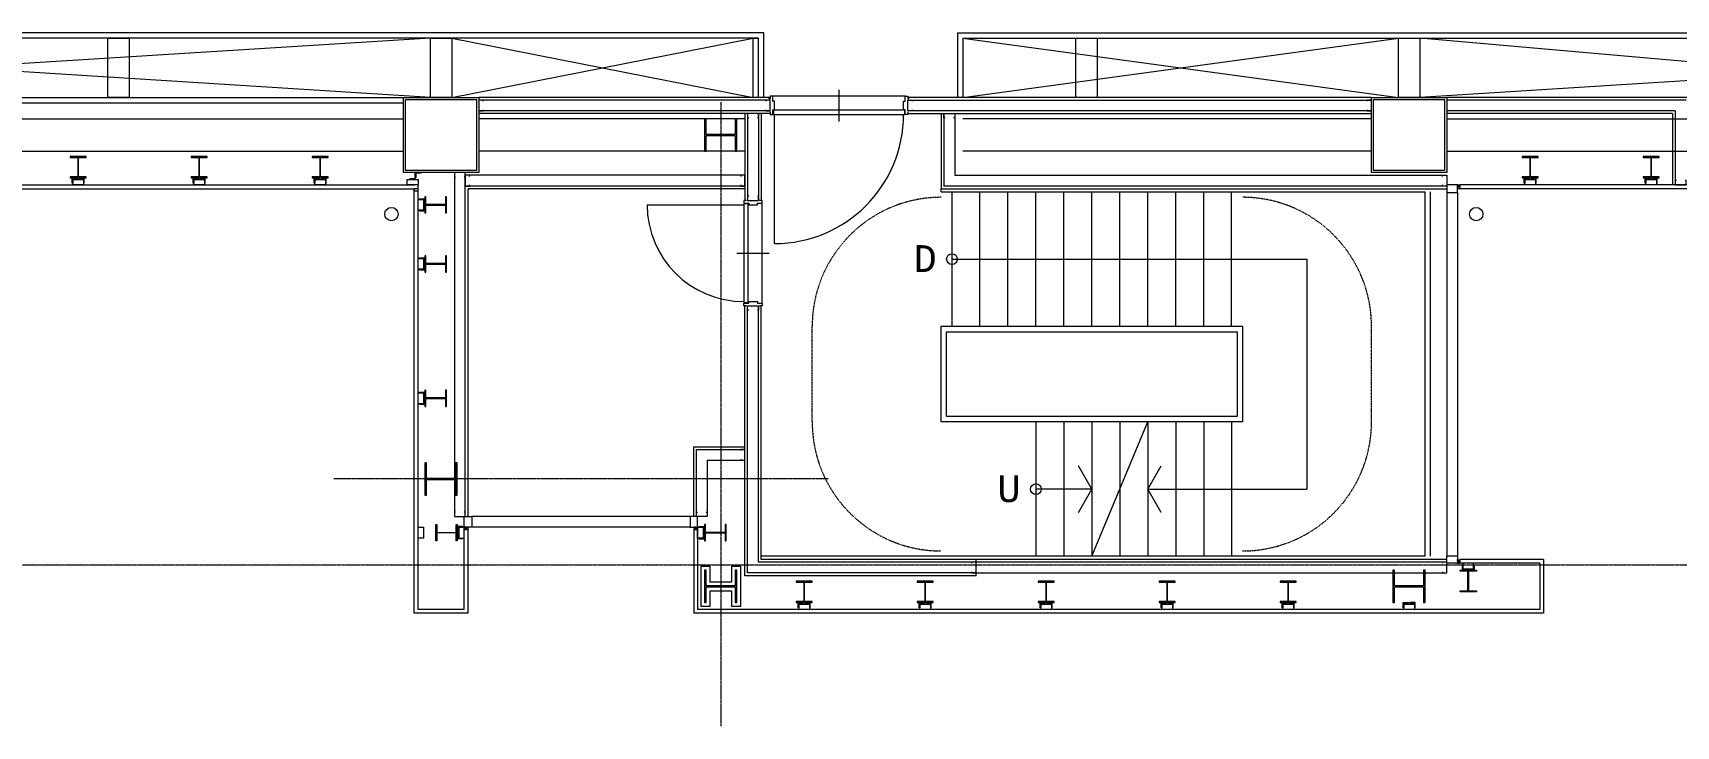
# Model space of a CAD drawing. Extents: x 225000 to 2157367, y 208400 to 840900.
# Drawn here: x 459130 to 474408, y 375702 to 382152 of the extents above; entities that cross this region are included whole.
import ezdxf
from ezdxf.enums import TextEntityAlignment as Align

# ---------------------------------------------------------------- set-up
doc = ezdxf.new("R2010")
doc.units = 0
doc.header["$LTSCALE"] = 10
doc.linetypes.add('Data Center Layout_L20$0$CENTER', pattern=[2, 1.25, -0.25, 0.25, -0.25])
doc.linetypes.add('Data Center Layout_L20$0$HIDDENK2', pattern=[0.5, 0.25, -0.25])
for name, color, linetype, lineweight in [('Data Center Layout_L20$0$ARC', 252, 'Continuous', 0), ('Data Center Layout_L20$0$K-SIN', 252, 'Data Center Layout_L20$0$CENTER', 9), ('Data Center Layout_L20$0$SUGATA3', 252, 'Continuous', 0)]:
    doc.layers.add(name, color=color, linetype=linetype, lineweight=lineweight)
doc.styles.add('Data Center Layout_L20$0$ATS', font='monotxt', dxfattribs={"bigfont": 'BIGFONT'})

# ---------------------------------------------------------------- blocks, each defined once
blk = doc.blocks.new('Data Center Layout_L20')
at = {"layer": 'Data Center Layout_L20$0$ARC'}
for p, q in [((465925.59, 182152.31), (447925.59, 182152.31)), ((465925.59, 181552.31), (465925.59, 182152.31)), ((467725.59, 182152.31), (467725.59, 181552.31)), ((467725.59, 182152.31), (489275.59, 182152.31)), ((465875.59, 182102.31), (447975.59, 182102.31)), ((462825.59, 181552.31), (454025.59, 182102.31)), ((462825.59, 182102.31), (454025.59, 181552.31)), ((463025.59, 181552.31), (465825.59, 182102.31)), ((463025.59, 182102.31), (465825.59, 181552.31)), ((465875.59, 181552.31), (465875.59, 182102.31)), ((467775.59, 182102.31), (467775.59, 181552.31)), ((467775.59, 182102.31), (489325.59, 182102.31)), ((467775.59, 182102.31), (471825.59, 181552.31)), ((467775.59, 181552.31), (471825.59, 182102.31)), ((480575.59, 181352.31), (472025.59, 182102.31)), ((480825.59, 182102.31), (472025.59, 181552.31)), ((465985.59, 181552.31), (463275.59, 181552.31)), ((465985.59, 181527.31), (463275.59, 181527.31)), ((467240.59, 181562.31), (466010.59, 181562.31)), ((471575.59, 181552.31), (467265.59, 181552.31)), ((467265.59, 181527.31), (471575.59, 181527.31)), ((474525.59, 181552.31), (472275.59, 181552.31)), ((474500.59, 181527.31), (472275.59, 181527.31)), ((454275.59, 181502.31), (462575.59, 181502.31)), ((465985.59, 181427.31), (463275.59, 181427.31)), ((465985.59, 181402.31), (463275.59, 181402.31)), ((465750.59, 181402.31), (465750.59, 180592.31)), ((465775.59, 181402.31), (465775.59, 180592.31)), ((465875.59, 181402.31), (465875.59, 180592.31)), ((465900.59, 181402.31), (465900.59, 180592.31)), ((471575.59, 181427.31), (467265.59, 181427.31)), ((467265.59, 181402.31), (471575.59, 181402.31)), ((467575.59, 181402.31), (467575.59, 180702.31)), ((467600.59, 181402.31), (467600.59, 180727.31)), ((474400.59, 181427.31), (472275.59, 181427.31)), ((474375.59, 181402.31), (472275.59, 181402.31)), ((474375.59, 181402.31), (474375.59, 180737.31)), ((474400.59, 181427.31), (474400.59, 180737.31)), ((454275.59, 181352.31), (462575.59, 181352.31)), ((465750.59, 181352.31), (463275.59, 181352.31)), ((471575.59, 181352.31), (467775.59, 181352.31)), ((472275.59, 181352.31), (480575.59, 181352.31)), ((454275.59, 181052.31), (462575.59, 181052.31)), ((465750.59, 181052.31), (463275.59, 181052.31)), ((471575.59, 181052.31), (467775.59, 181052.31)), ((472275.59, 181052.31), (480575.59, 181052.31)), ((463150.59, 177652.31), (463150.59, 180852.31)), ((441970.59, 180702.31), (462675.59, 180702.31)), ((441990.59, 180737.31), (462675.59, 180737.31)), ((462675.59, 176752.31), (462675.59, 180702.31)), ((462710.59, 176787.31), (462710.59, 180737.31)), ((465750.59, 180727.31), (463150.59, 180727.31)), ((465750.59, 180702.31), (463175.59, 180702.31)), ((463175.59, 177652.31), (463175.59, 180702.31)), ((467575.59, 180702.31), (472275.59, 180702.31)), ((472275.59, 180727.31), (467600.59, 180727.31)), ((472125.59, 177282.31), (472125.59, 180672.31)), ((472275.59, 180667.31), (472275.59, 177287.31)), ((472375.59, 180702.31), (472375.59, 180737.31)), ((472375.59, 180667.31), (472375.59, 177287.31)), ((499925.59, 180737.31), (472395.59, 180737.31)), ((472395.59, 180702.31), (472395.59, 180737.31)), ((499925.59, 180702.31), (472395.59, 180702.31)), ((465910.59, 179637.31), (465910.59, 180567.31)), ((465750.59, 177102.31), (465750.59, 179612.31)), ((465775.59, 177127.31), (465775.59, 179612.31)), ((465875.59, 177227.31), (465875.59, 179612.31)), ((465900.59, 177252.31), (465900.59, 179612.31)), ((465275.59, 178302.31), (465750.59, 178302.31)), ((465275.59, 177652.31), (465275.59, 178302.31)), ((465300.59, 178277.31), (465750.59, 178277.31)), ((465300.59, 177652.31), (465300.59, 178277.31)), ((463175.59, 177552.31), (463140.59, 177552.31)), ((465240.59, 177652.31), (463210.59, 177652.31)), ((465240.59, 177552.31), (463210.59, 177552.31)), ((465275.59, 177552.31), (465310.59, 177552.31)), ((463175.59, 177532.31), (463140.59, 177532.31)), ((463140.59, 176787.31), (463140.59, 177532.31)), ((463175.59, 176752.31), (463175.59, 177532.31)), ((465275.59, 177532.31), (465310.59, 177532.31)), ((465275.59, 177532.31), (465275.59, 176752.31)), ((465310.59, 177532.31), (465310.59, 176787.31)), ((472275.59, 177252.31), (465900.59, 177252.31)), ((467900.59, 177102.31), (467900.59, 177252.31)), ((472375.59, 177252.31), (472375.59, 177217.31)), ((473175.59, 177252.31), (472395.59, 177252.31)), ((472395.59, 177252.31), (472395.59, 177217.31)), ((473175.59, 177252.31), (473175.59, 176752.31)), ((467900.59, 177102.31), (465750.59, 177102.31)), ((467900.59, 177127.31), (465775.59, 177127.31)), ((472275.59, 177227.31), (465875.59, 177227.31)), ((473140.59, 177217.31), (472395.59, 177217.31)), ((473140.59, 177217.31), (473140.59, 176787.31)), ((463140.59, 176787.31), (462710.59, 176787.31)), ((473140.59, 176787.31), (465310.59, 176787.31)), ((463175.59, 176752.31), (462675.59, 176752.31)), ((473175.59, 176752.31), (465275.59, 176752.31))]:
    blk.add_line(p, q, dxfattribs=at)
at = {"layer": 'Data Center Layout_L20$0$ARC', "linetype": 'Continuous'}
for p, q in [((454275.59, 181552.31), (462575.59, 181552.31)), ((466625.59, 181327.31), (466625.59, 181623.31)), ((466025.59, 180192.31), (466025.59, 181392.31)), ((464840.59, 180552.31), (465740.59, 180552.31)), ((465675.59, 180102.31), (465975.59, 180102.31))]:
    blk.add_line(p, q, dxfattribs=at)
at = {"layer": 'Data Center Layout_L20$0$ARC'}
for points in [[(459825.59, 182102.31), (460025.59, 182102.31), (460025.59, 181552.31), (459825.59, 181552.31)], [(462825.59, 182102.31), (463025.59, 182102.31), (463025.59, 181552.31), (462825.59, 181552.31)], [(468825.59, 182102.31), (469025.59, 182102.31), (469025.59, 181552.31), (468825.59, 181552.31)], [(471825.59, 182102.31), (472025.59, 182102.31), (472025.59, 181552.31), (471825.59, 181552.31)], [(462575.59, 180852.31), (462575.59, 181552.31), (463275.59, 181552.31), (463275.59, 180852.31)], [(462595.59, 180872.31), (462595.59, 181532.31), (463255.59, 181532.31), (463255.59, 180872.31)], [(471575.59, 180852.31), (471575.59, 181552.31), (472275.59, 181552.31), (472275.59, 180852.31)], [(471595.59, 180872.31), (471595.59, 181532.31), (472255.59, 181532.31), (472255.59, 180872.31)], [(466015.59, 181392.31), (467235.59, 181392.31), (467235.59, 181432.31), (466015.59, 181432.31)], [(465675.59, 181052.31), (465675.59, 181352.31), (465660.59, 181352.31), (465660.59, 181207.31), (465390.59, 181207.31), (465390.59, 181352.31), (465375.59, 181352.31), (465375.59, 181052.31), (465390.59, 181052.31), (465390.59, 181197.31), (465660.59, 181197.31), (465660.59, 181052.31)], [(459475.59, 180802.31), (459625.59, 180802.31), (459625.59, 180811.31), (459553.59, 180811.31), (459553.59, 180993.31), (459625.59, 180993.31), (459625.59, 181002.31), (459475.59, 181002.31), (459475.59, 180993.31), (459547.59, 180993.31), (459547.59, 180811.31), (459475.59, 180811.31)], [(460600.59, 180802.31), (460750.59, 180802.31), (460750.59, 180811.31), (460678.59, 180811.31), (460678.59, 180993.31), (460750.59, 180993.31), (460750.59, 181002.31), (460600.59, 181002.31), (460600.59, 180993.31), (460672.59, 180993.31), (460672.59, 180811.31), (460600.59, 180811.31)], [(461725.59, 180802.31), (461875.59, 180802.31), (461875.59, 180811.31), (461803.59, 180811.31), (461803.59, 180993.31), (461875.59, 180993.31), (461875.59, 181002.31), (461725.59, 181002.31), (461725.59, 180993.31), (461797.59, 180993.31), (461797.59, 180811.31), (461725.59, 180811.31)], [(472975.59, 180802.31), (473125.59, 180802.31), (473125.59, 180811.31), (473053.59, 180811.31), (473053.59, 180993.31), (473125.59, 180993.31), (473125.59, 181002.31), (472975.59, 181002.31), (472975.59, 180993.31), (473047.59, 180993.31), (473047.59, 180811.31), (472975.59, 180811.31)], [(474100.59, 180802.31), (474250.59, 180802.31), (474250.59, 180811.31), (474178.59, 180811.31), (474178.59, 180993.31), (474250.59, 180993.31), (474250.59, 181002.31), (474100.59, 181002.31), (474100.59, 180993.31), (474172.59, 180993.31), (474172.59, 180811.31), (474100.59, 180811.31)], [(459494.59, 180752.31), (459494.59, 180802.31), (459544.59, 180802.31), (459544.59, 180796.31), (459500.59, 180796.31), (459500.59, 180752.31)], [(459500.59, 180787.31), (459600.59, 180787.31), (459600.59, 180737.31), (459500.59, 180737.31)], [(459606.59, 180752.31), (459606.59, 180802.31), (459556.59, 180802.31), (459556.59, 180796.31), (459600.59, 180796.31), (459600.59, 180752.31)], [(460619.59, 180752.31), (460619.59, 180802.31), (460669.59, 180802.31), (460669.59, 180796.31), (460625.59, 180796.31), (460625.59, 180752.31)], [(460625.59, 180787.31), (460725.59, 180787.31), (460725.59, 180737.31), (460625.59, 180737.31)], [(460731.59, 180752.31), (460731.59, 180802.31), (460681.59, 180802.31), (460681.59, 180796.31), (460725.59, 180796.31), (460725.59, 180752.31)], [(461744.59, 180752.31), (461744.59, 180802.31), (461794.59, 180802.31), (461794.59, 180796.31), (461750.59, 180796.31), (461750.59, 180752.31)], [(461750.59, 180787.31), (461850.59, 180787.31), (461850.59, 180737.31), (461750.59, 180737.31)], [(461856.59, 180752.31), (461856.59, 180802.31), (461806.59, 180802.31), (461806.59, 180796.31), (461850.59, 180796.31), (461850.59, 180752.31)], [(462610.59, 180787.31), (462710.59, 180787.31), (462710.59, 180737.31), (462610.59, 180737.31)], [(462635.59, 180787.31), (462685.59, 180787.31), (462685.59, 180837.31), (462679.59, 180837.31), (462679.59, 180793.31), (462635.59, 180793.31)], [(462685.59, 180802.31), (462685.59, 180852.31), (462735.59, 180852.31), (462735.59, 180846.31), (462691.59, 180846.31), (462691.59, 180802.31)], [(472994.59, 180752.31), (472994.59, 180802.31), (473044.59, 180802.31), (473044.59, 180796.31), (473000.59, 180796.31), (473000.59, 180752.31)], [(473000.59, 180787.31), (473100.59, 180787.31), (473100.59, 180737.31), (473000.59, 180737.31)], [(473106.59, 180752.31), (473106.59, 180802.31), (473056.59, 180802.31), (473056.59, 180796.31), (473100.59, 180796.31), (473100.59, 180752.31)], [(474119.59, 180752.31), (474119.59, 180802.31), (474169.59, 180802.31), (474169.59, 180796.31), (474125.59, 180796.31), (474125.59, 180752.31)], [(474125.59, 180787.31), (474225.59, 180787.31), (474225.59, 180737.31), (474125.59, 180737.31)], [(474231.59, 180752.31), (474231.59, 180802.31), (474181.59, 180802.31), (474181.59, 180796.31), (474225.59, 180796.31), (474225.59, 180752.31)], [(462675.59, 180702.31), (462675.59, 180682.31), (462710.59, 180682.31), (462710.59, 180702.31)], [(462760.59, 180602.31), (462760.59, 180502.31), (462710.59, 180502.31), (462710.59, 180602.31)], [(462725.59, 180608.31), (462775.59, 180608.31), (462775.59, 180558.31), (462769.59, 180558.31), (462769.59, 180602.31), (462725.59, 180602.31)], [(462775.59, 180627.31), (462775.59, 180477.31), (462784.59, 180477.31), (462784.59, 180549.31), (462966.59, 180549.31), (462966.59, 180477.31), (462975.59, 180477.31), (462975.59, 180627.31), (462966.59, 180627.31), (462966.59, 180555.31), (462784.59, 180555.31), (462784.59, 180627.31)], [(472275.59, 180667.31), (472375.59, 180667.31), (472375.59, 180737.31), (472275.59, 180737.31)], [(462725.59, 180496.31), (462775.59, 180496.31), (462775.59, 180546.31), (462769.59, 180546.31), (462769.59, 180502.31), (462725.59, 180502.31)], [(465740.59, 180562.31), (465740.59, 179642.31), (465780.59, 179642.31), (465780.59, 180562.31)], [(462760.59, 180052.31), (462760.59, 179952.31), (462710.59, 179952.31), (462710.59, 180052.31)], [(462725.59, 180058.31), (462775.59, 180058.31), (462775.59, 180008.31), (462769.59, 180008.31), (462769.59, 180052.31), (462725.59, 180052.31)], [(462725.59, 179946.31), (462775.59, 179946.31), (462775.59, 179996.31), (462769.59, 179996.31), (462769.59, 179952.31), (462725.59, 179952.31)], [(462775.59, 180077.31), (462775.59, 179927.31), (462784.59, 179927.31), (462784.59, 179999.31), (462966.59, 179999.31), (462966.59, 179927.31), (462975.59, 179927.31), (462975.59, 180077.31), (462966.59, 180077.31), (462966.59, 180005.31), (462784.59, 180005.31), (462784.59, 180077.31)], [(470325.59, 179372.31), (470325.59, 178582.31), (467625.59, 178582.31), (467625.59, 179372.31)], [(462760.59, 178802.31), (462760.59, 178702.31), (462710.59, 178702.31), (462710.59, 178802.31)], [(462725.59, 178808.31), (462775.59, 178808.31), (462775.59, 178758.31), (462769.59, 178758.31), (462769.59, 178802.31), (462725.59, 178802.31)], [(462775.59, 178827.31), (462775.59, 178677.31), (462784.59, 178677.31), (462784.59, 178749.31), (462966.59, 178749.31), (462966.59, 178677.31), (462975.59, 178677.31), (462975.59, 178827.31), (462966.59, 178827.31), (462966.59, 178755.31), (462784.59, 178755.31), (462784.59, 178827.31)], [(462725.59, 178696.31), (462775.59, 178696.31), (462775.59, 178746.31), (462769.59, 178746.31), (462769.59, 178702.31), (462725.59, 178702.31)], [(463075.59, 177852.31), (463075.59, 178152.31), (463060.59, 178152.31), (463060.59, 178007.31), (462790.59, 178007.31), (462790.59, 178152.31), (462775.59, 178152.31), (462775.59, 177852.31), (462790.59, 177852.31), (462790.59, 177997.31), (463060.59, 177997.31), (463060.59, 177852.31)], [(462760.59, 177552.31), (462760.59, 177452.31), (462710.59, 177452.31), (462710.59, 177552.31)], [(463075.59, 177577.31), (463075.59, 177427.31), (463066.59, 177427.31), (463066.59, 177499.31), (462884.59, 177499.31), (462884.59, 177427.31), (462875.59, 177427.31), (462875.59, 177577.31), (462884.59, 177577.31), (462884.59, 177505.31), (463066.59, 177505.31), (463066.59, 177577.31)], [(463125.59, 177558.31), (463075.59, 177558.31), (463075.59, 177508.31), (463081.59, 177508.31), (463081.59, 177552.31), (463125.59, 177552.31)], [(463090.59, 177552.31), (463090.59, 177452.31), (463140.59, 177452.31), (463140.59, 177552.31)], [(463210.59, 177652.31), (463210.59, 177552.31), (463140.59, 177552.31), (463140.59, 177652.31)], [(465240.59, 177652.31), (465240.59, 177552.31), (465310.59, 177552.31), (465310.59, 177652.31)], [(465360.59, 177552.31), (465360.59, 177452.31), (465310.59, 177452.31), (465310.59, 177552.31)], [(465325.59, 177558.31), (465375.59, 177558.31), (465375.59, 177508.31), (465369.59, 177508.31), (465369.59, 177552.31), (465325.59, 177552.31)], [(465375.59, 177577.31), (465375.59, 177427.31), (465384.59, 177427.31), (465384.59, 177499.31), (465566.59, 177499.31), (465566.59, 177427.31), (465575.59, 177427.31), (465575.59, 177577.31), (465566.59, 177577.31), (465566.59, 177505.31), (465384.59, 177505.31), (465384.59, 177577.31)], [(463125.59, 177446.31), (463075.59, 177446.31), (463075.59, 177496.31), (463081.59, 177496.31), (463081.59, 177452.31), (463125.59, 177452.31)], [(465325.59, 177446.31), (465375.59, 177446.31), (465375.59, 177496.31), (465369.59, 177496.31), (465369.59, 177452.31), (465325.59, 177452.31)], [(472275.59, 177287.31), (472375.59, 177287.31), (472375.59, 177217.31), (472275.59, 177217.31)], [(465710.59, 176817.31), (465710.59, 177187.31), (465625.59, 177187.31), (465625.59, 177042.31), (465425.59, 177042.31), (465425.59, 177187.31), (465340.59, 177187.31), (465340.59, 176817.31), (465425.59, 176817.31), (465425.59, 176962.31), (465625.59, 176962.31), (465625.59, 176817.31)], [(465675.59, 176852.31), (465675.59, 177152.31), (465660.59, 177152.31), (465660.59, 177007.31), (465390.59, 177007.31), (465390.59, 177152.31), (465375.59, 177152.31), (465375.59, 176852.31), (465390.59, 176852.31), (465390.59, 176997.31), (465660.59, 176997.31), (465660.59, 176852.31)], [(472075.59, 176852.31), (472075.59, 177152.31), (472060.59, 177152.31), (472060.59, 177007.31), (471790.59, 177007.31), (471790.59, 177152.31), (471775.59, 177152.31), (471775.59, 176852.31), (471790.59, 176852.31), (471790.59, 176997.31), (472060.59, 176997.31), (472060.59, 176852.31)], [(472400.59, 177152.31), (472550.59, 177152.31), (472550.59, 177143.31), (472478.59, 177143.31), (472478.59, 176961.31), (472550.59, 176961.31), (472550.59, 176952.31), (472400.59, 176952.31), (472400.59, 176961.31), (472472.59, 176961.31), (472472.59, 177143.31), (472400.59, 177143.31)], [(472419.59, 177202.31), (472419.59, 177152.31), (472469.59, 177152.31), (472469.59, 177158.31), (472425.59, 177158.31), (472425.59, 177202.31)], [(472425.59, 177167.31), (472525.59, 177167.31), (472525.59, 177217.31), (472425.59, 177217.31)], [(472531.59, 177202.31), (472531.59, 177152.31), (472481.59, 177152.31), (472481.59, 177158.31), (472525.59, 177158.31), (472525.59, 177202.31)], [(466225.59, 176852.31), (466375.59, 176852.31), (466375.59, 176861.31), (466303.59, 176861.31), (466303.59, 177043.31), (466375.59, 177043.31), (466375.59, 177052.31), (466225.59, 177052.31), (466225.59, 177043.31), (466297.59, 177043.31), (466297.59, 176861.31), (466225.59, 176861.31)], [(467350.59, 176852.31), (467500.59, 176852.31), (467500.59, 176861.31), (467428.59, 176861.31), (467428.59, 177043.31), (467500.59, 177043.31), (467500.59, 177052.31), (467350.59, 177052.31), (467350.59, 177043.31), (467422.59, 177043.31), (467422.59, 176861.31), (467350.59, 176861.31)], [(468475.59, 176852.31), (468625.59, 176852.31), (468625.59, 176861.31), (468553.59, 176861.31), (468553.59, 177043.31), (468625.59, 177043.31), (468625.59, 177052.31), (468475.59, 177052.31), (468475.59, 177043.31), (468547.59, 177043.31), (468547.59, 176861.31), (468475.59, 176861.31)], [(469600.59, 176852.31), (469750.59, 176852.31), (469750.59, 176861.31), (469678.59, 176861.31), (469678.59, 177043.31), (469750.59, 177043.31), (469750.59, 177052.31), (469600.59, 177052.31), (469600.59, 177043.31), (469672.59, 177043.31), (469672.59, 176861.31), (469600.59, 176861.31)], [(470725.59, 176852.31), (470875.59, 176852.31), (470875.59, 176861.31), (470803.59, 176861.31), (470803.59, 177043.31), (470875.59, 177043.31), (470875.59, 177052.31), (470725.59, 177052.31), (470725.59, 177043.31), (470797.59, 177043.31), (470797.59, 176861.31), (470725.59, 176861.31)], [(466244.59, 176802.31), (466244.59, 176852.31), (466294.59, 176852.31), (466294.59, 176846.31), (466250.59, 176846.31), (466250.59, 176802.31)], [(466250.59, 176837.31), (466350.59, 176837.31), (466350.59, 176787.31), (466250.59, 176787.31)], [(466356.59, 176802.31), (466356.59, 176852.31), (466306.59, 176852.31), (466306.59, 176846.31), (466350.59, 176846.31), (466350.59, 176802.31)], [(467369.59, 176802.31), (467369.59, 176852.31), (467419.59, 176852.31), (467419.59, 176846.31), (467375.59, 176846.31), (467375.59, 176802.31)], [(467375.59, 176837.31), (467475.59, 176837.31), (467475.59, 176787.31), (467375.59, 176787.31)], [(467481.59, 176802.31), (467481.59, 176852.31), (467431.59, 176852.31), (467431.59, 176846.31), (467475.59, 176846.31), (467475.59, 176802.31)], [(468494.59, 176802.31), (468494.59, 176852.31), (468544.59, 176852.31), (468544.59, 176846.31), (468500.59, 176846.31), (468500.59, 176802.31)], [(468500.59, 176837.31), (468600.59, 176837.31), (468600.59, 176787.31), (468500.59, 176787.31)], [(468606.59, 176802.31), (468606.59, 176852.31), (468556.59, 176852.31), (468556.59, 176846.31), (468600.59, 176846.31), (468600.59, 176802.31)], [(469619.59, 176802.31), (469619.59, 176852.31), (469669.59, 176852.31), (469669.59, 176846.31), (469625.59, 176846.31), (469625.59, 176802.31)], [(469625.59, 176837.31), (469725.59, 176837.31), (469725.59, 176787.31), (469625.59, 176787.31)], [(469731.59, 176802.31), (469731.59, 176852.31), (469681.59, 176852.31), (469681.59, 176846.31), (469725.59, 176846.31), (469725.59, 176802.31)], [(470744.59, 176802.31), (470744.59, 176852.31), (470794.59, 176852.31), (470794.59, 176846.31), (470750.59, 176846.31), (470750.59, 176802.31)], [(470750.59, 176837.31), (470850.59, 176837.31), (470850.59, 176787.31), (470750.59, 176787.31)], [(470856.59, 176802.31), (470856.59, 176852.31), (470806.59, 176852.31), (470806.59, 176846.31), (470850.59, 176846.31), (470850.59, 176802.31)], [(471869.59, 176802.31), (471869.59, 176852.31), (471919.59, 176852.31), (471919.59, 176846.31), (471875.59, 176846.31), (471875.59, 176802.31)], [(471875.59, 176837.31), (471975.59, 176837.31), (471975.59, 176787.31), (471875.59, 176787.31)], [(471981.59, 176802.31), (471981.59, 176852.31), (471931.59, 176852.31), (471931.59, 176846.31), (471975.59, 176846.31), (471975.59, 176802.31)]]:
    blk.add_lwpolyline(points, close=True, dxfattribs=at)
for points in [[(465875.59, 181552.31), (465825.59, 181552.31), (465825.59, 182102.31), (465875.59, 182102.31)], [(463315.59, 181517.31), (463315.59, 181527.31), (463275.59, 181527.31), (463275.59, 181427.31), (463315.59, 181427.31), (463315.59, 181437.31)], [(465945.59, 181437.31), (465945.59, 181427.31), (465985.59, 181427.31), (465985.59, 181527.31), (465945.59, 181527.31), (465945.59, 181517.31)], [(465985.59, 181417.31), (465985.59, 181392.31), (466010.59, 181392.31), (466010.59, 181437.31), (466025.59, 181437.31), (466025.59, 181517.31), (466010.59, 181517.31), (466010.59, 181562.31), (465985.59, 181562.31), (465985.59, 181537.31)], [(467265.59, 181417.31), (467265.59, 181392.31), (467240.59, 181392.31), (467240.59, 181437.31), (467225.59, 181437.31), (467225.59, 181517.31), (467240.59, 181517.31), (467240.59, 181562.31), (467265.59, 181562.31), (467265.59, 181537.31)], [(467305.59, 181437.31), (467305.59, 181427.31), (467265.59, 181427.31), (467265.59, 181527.31), (467305.59, 181527.31), (467305.59, 181517.31)], [(471535.59, 181437.31), (471535.59, 181427.31), (471575.59, 181427.31), (471575.59, 181527.31), (471535.59, 181527.31), (471535.59, 181517.31)], [(465865.59, 181362.31), (465875.59, 181362.31), (465875.59, 181402.31), (465775.59, 181402.31), (465775.59, 181362.31), (465785.59, 181362.31)], [(467610.59, 181362.31), (467600.59, 181362.31), (467600.59, 181402.31), (467700.59, 181402.31), (467700.59, 181362.31), (467690.59, 181362.31)], [(463140.59, 180812.31), (463150.59, 180812.31), (463150.59, 180852.31), (463050.59, 180852.31), (463050.59, 180812.31), (463060.59, 180812.31)], [(463190.59, 180817.31), (463190.59, 180827.31), (463150.59, 180827.31), (463150.59, 180727.31), (463190.59, 180727.31), (463190.59, 180737.31)], [(465710.59, 180737.31), (465710.59, 180727.31), (465750.59, 180727.31), (465750.59, 180827.31), (465710.59, 180827.31), (465710.59, 180817.31)], [(472235.59, 180817.31), (472235.59, 180827.31), (472275.59, 180827.31), (472275.59, 180727.31), (472235.59, 180727.31), (472235.59, 180737.31)], [(474410.59, 180777.31), (474400.59, 180777.31), (474400.59, 180737.31), (474500.59, 180737.31), (474500.59, 180777.31), (474490.59, 180777.31)], [(465765.59, 180592.31), (465740.59, 180592.31), (465740.59, 180567.31), (465785.59, 180567.31), (465785.59, 180552.31), (465865.59, 180552.31), (465865.59, 180567.31), (465910.59, 180567.31), (465910.59, 180592.31), (465885.59, 180592.31)], [(465785.59, 180632.31), (465775.59, 180632.31), (465775.59, 180592.31), (465875.59, 180592.31), (465875.59, 180632.31), (465865.59, 180632.31)], [(472395.59, 180717.31), (472375.59, 180737.31), (472395.59, 180737.31), (472395.59, 180717.31), (472375.59, 180717.31), (472375.59, 180737.31)], [(465765.59, 179612.31), (465740.59, 179612.31), (465740.59, 179637.31), (465785.59, 179637.31), (465785.59, 179652.31), (465865.59, 179652.31), (465865.59, 179637.31), (465910.59, 179637.31), (465910.59, 179612.31), (465885.59, 179612.31)], [(465785.59, 179572.31), (465775.59, 179572.31), (465775.59, 179612.31), (465875.59, 179612.31), (465875.59, 179572.31), (465865.59, 179572.31)], [(465710.59, 178187.31), (465710.59, 178177.31), (465750.59, 178177.31), (465750.59, 178277.31), (465710.59, 178277.31), (465710.59, 178267.31)], [(463060.59, 177692.31), (463050.59, 177692.31), (463050.59, 177652.31), (463150.59, 177652.31), (463150.59, 177692.31), (463140.59, 177692.31)], [(465390.59, 177692.31), (465400.59, 177692.31), (465400.59, 177652.31), (465300.59, 177652.31), (465300.59, 177692.31), (465310.59, 177692.31)], [(463160.59, 177532.31), (463140.59, 177552.31), (463140.59, 177532.31), (463160.59, 177532.31), (463160.59, 177552.31), (463140.59, 177552.31)], [(465290.59, 177532.31), (465310.59, 177552.31), (465310.59, 177532.31), (465290.59, 177532.31), (465290.59, 177552.31), (465310.59, 177552.31)], [(472395.59, 177237.31), (472375.59, 177217.31), (472395.59, 177217.31), (472395.59, 177237.31), (472375.59, 177237.31), (472375.59, 177217.31)], [(467860.59, 177137.31), (467860.59, 177127.31), (467900.59, 177127.31), (467900.59, 177227.31), (467860.59, 177227.31), (467860.59, 177217.31)], [(472235.59, 177137.31), (472235.59, 177127.31), (472275.59, 177127.31), (472275.59, 177227.31), (472235.59, 177227.31), (472235.59, 177217.31)]]:
    blk.add_lwpolyline(points, dxfattribs=at)
for points in [[(465985.59, 181552.31), (465985.59, 181539.81), (465975.59, 181539.81), (465975.59, 181552.31, 0.78004585)], [(467265.59, 181552.31), (467265.59, 181539.81), (467275.59, 181539.81), (467275.59, 181552.31, -0.78004585)], [(472395.59, 180702.31), (472395.59, 180717.31), (472375.59, 180717.31), (472375.59, 180702.31, -0.29445667)], [(463175.59, 177532.31), (463160.59, 177532.31), (463160.59, 177552.31), (463175.59, 177552.31, 0.29445667)], [(465275.59, 177532.31), (465290.59, 177532.31), (465290.59, 177552.31), (465275.59, 177552.31, -0.29445667)], [(472395.59, 177252.31), (472395.59, 177237.31), (472375.59, 177237.31), (472375.59, 177252.31, 0.29445667)]]:
    blk.add_lwpolyline(points, format="xyb", close=True, dxfattribs=at)
for centre in [(462463.79, 180466.06), (462463.79, 180466.06), (472549.47, 180466.06)]:
    blk.add_circle(centre, 62.5, dxfattribs=at)
at = {"layer": 'Data Center Layout_L20$0$ARC', "linetype": 'Continuous'}
for centre, radius, start, end in [((466025.59, 181392.31), 1200, 270, 0), ((465740.59, 180552.31), 900, 180, 270)]:
    blk.add_arc(centre, radius, start, end, dxfattribs=at)
at = {"layer": 'Data Center Layout_L20$0$K-SIN'}
for p, q in [((465525.59, 181506.31), (465525.59, 175702.31)), ((466525.59, 178002.31), (461925.59, 178002.31)), ((267679.92, 177202.31), (546925.59, 177202.31))]:
    blk.add_line(p, q, dxfattribs=at)
at = {"layer": 'Data Center Layout_L20$0$SUGATA3'}
for p, q in [((467700.59, 181402.31), (467700.59, 180827.31)), ((463050.59, 180852.31), (463050.59, 177652.31)), ((465750.59, 180827.31), (463150.59, 180827.31)), ((467700.59, 180827.31), (472275.59, 180827.31)), ((467575.59, 180672.31), (467575.59, 180702.31)), ((467575.59, 180672.31), (472075.59, 180672.31)), ((467675.59, 179422.31), (467675.59, 180672.31)), ((467935.59, 179422.31), (467935.59, 180672.31)), ((468195.59, 179422.31), (468195.59, 180672.31)), ((468455.59, 179422.31), (468455.59, 180672.31)), ((468715.59, 179422.31), (468715.59, 180672.31)), ((468975.59, 179422.31), (468975.59, 180672.31)), ((469235.59, 179422.31), (469235.59, 180672.31)), ((469495.59, 179422.31), (469495.59, 180672.31)), ((469755.59, 179422.31), (469755.59, 180672.31)), ((470015.59, 179422.31), (470015.59, 180672.31)), ((470275.59, 179422.31), (470275.59, 180672.31)), ((472075.59, 177282.31), (472075.59, 180672.31)), ((467675.59, 180047.31), (470975.59, 180047.31)), ((470975.59, 180047.31), (470975.59, 177907.31)), ((468455.59, 178532.31), (468455.59, 177282.31)), ((468715.59, 178532.31), (468715.59, 177282.31)), ((468975.59, 178532.31), (468975.59, 177282.31)), ((468975.59, 177282.31), (469495.59, 178532.31)), ((469235.59, 178532.31), (469235.59, 177282.31)), ((469495.59, 178532.31), (469495.59, 177282.31)), ((469755.59, 178532.31), (469755.59, 177282.31)), ((470015.59, 178532.31), (470015.59, 177282.31)), ((470275.59, 178532.31), (470275.59, 177282.31)), ((465400.59, 178177.31), (465750.59, 178177.31)), ((465400.59, 178177.31), (465400.59, 177652.31)), ((468975.59, 177907.31), (468455.59, 177907.31)), ((469495.59, 177907.31), (470975.59, 177907.31)), ((472075.59, 177282.31), (465900.59, 177282.31)), ((467900.59, 177127.31), (472275.59, 177127.31))]:
    blk.add_line(p, q, dxfattribs=at)
at = {"layer": 'Data Center Layout_L20$0$SUGATA3', "linetype": 'Data Center Layout_L20$0$HIDDENK2'}
for points in [[(467575.59, 177332.31, -0.41421356), (466375.59, 178532.31), (466375.59, 179422.31, -0.41421356), (467575.59, 180622.31)], [(470375.59, 177332.31, 0.41421356), (471575.59, 178532.31), (471575.59, 179422.31, 0.41421356), (470375.59, 180622.31)]]:
    blk.add_lwpolyline(points, format="xyb", dxfattribs=at)
at = {"layer": 'Data Center Layout_L20$0$SUGATA3'}
blk.add_lwpolyline([(470375.59, 179422.31), (470375.59, 178532.31), (467575.59, 178532.31), (467575.59, 179422.31)], close=True, dxfattribs=at)
for points in [[(468850.59, 177690.8), (468975.59, 177907.31), (468850.59, 178123.81)], [(469620.59, 177690.8), (469495.59, 177907.31), (469620.59, 178123.81)]]:
    blk.add_lwpolyline(points, dxfattribs=at)
for centre in [(467675.59, 180047.31), (468455.59, 177907.31)]:
    blk.add_circle(centre, 50, dxfattribs=at)
at = {"layer": 'Data Center Layout_L20$0$ARC', "style": 'Data Center Layout_L20$0$ATS'}
for s, p in [('D', (467425.59, 180052.21)), ('U', (468205.59, 177912.21))]:
    blk.add_text(s, height=250, dxfattribs=at).set_placement(p, align=Align.MIDDLE_CENTER)

msp = doc.modelspace()

# ---------------------------------------------------------------- block references
msp.add_blockref('Data Center Layout_L20', (0, 200000))

doc.saveas('drawing.dxf')
